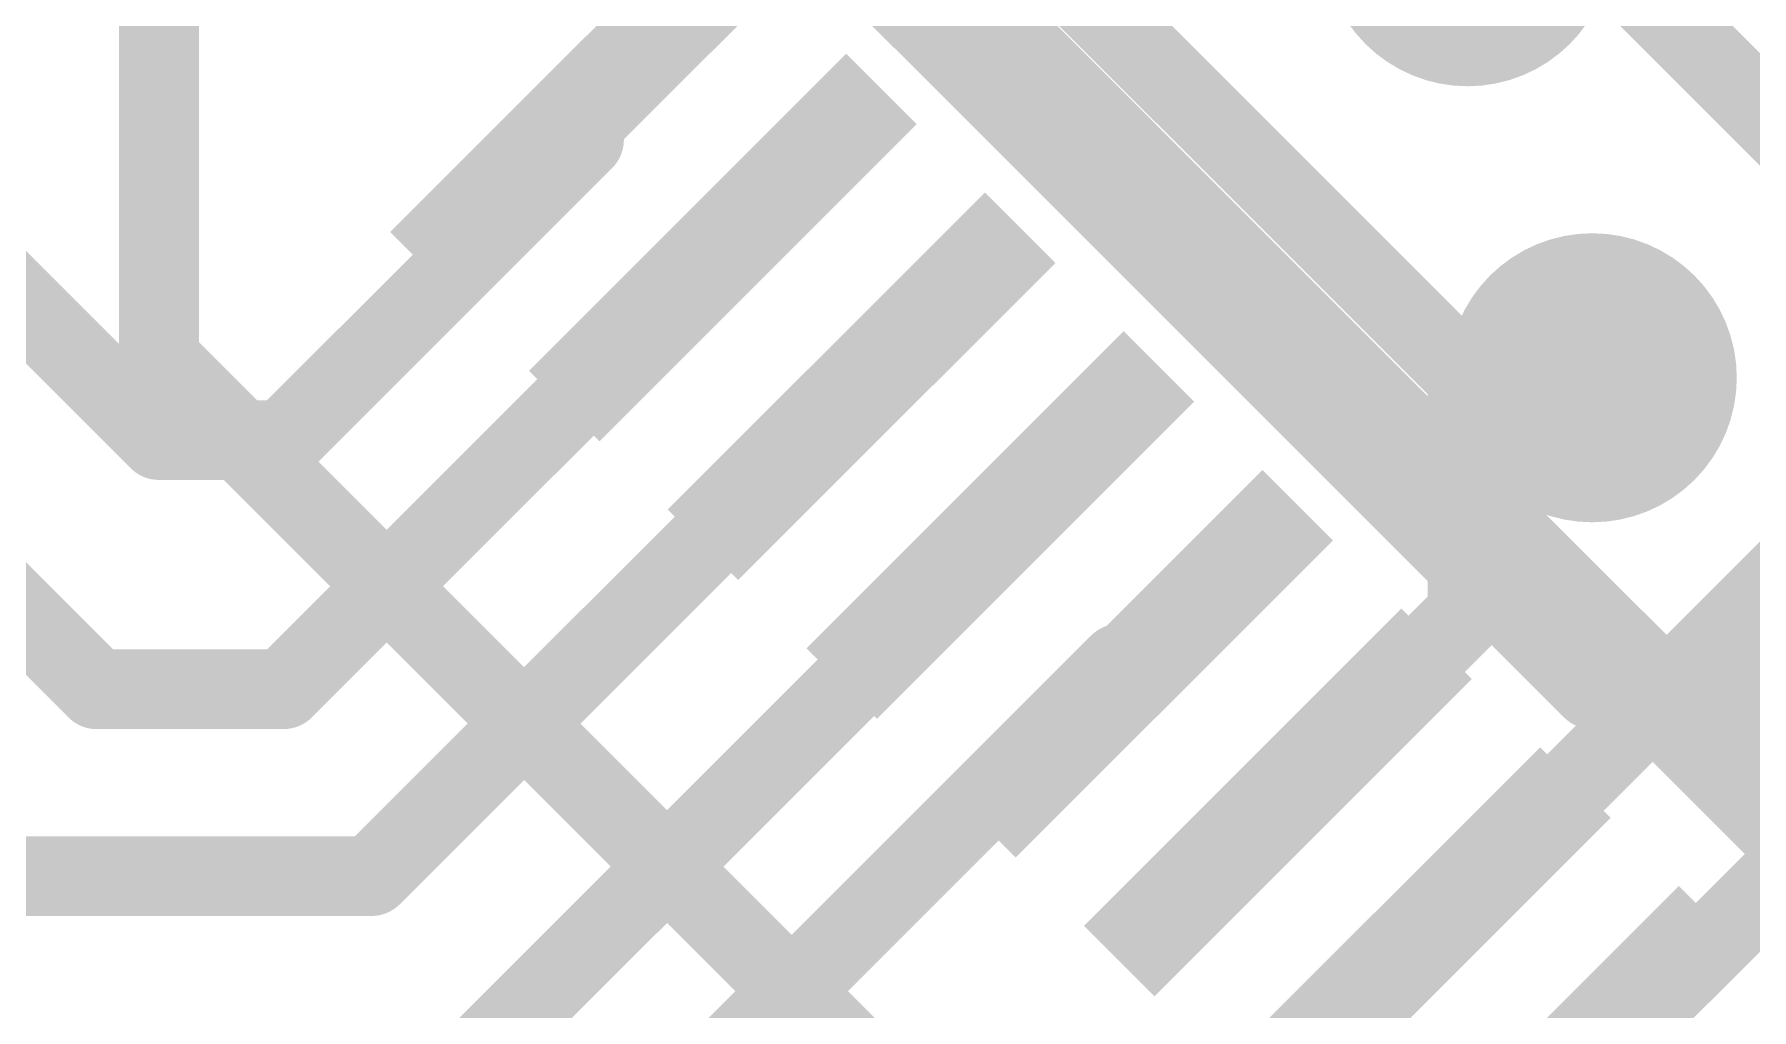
# Model space of a CAD drawing. Extents: x -17.9 to 25.5, y -0.1 to 79.8.
# Drawn here: x 6.35 to 10.725, y 33.473 to 35.959 of the extents above; entities that cross this region are included whole.
import ezdxf

# ---------------------------------------------------------------- set-up
doc = ezdxf.new("R2010")
doc.units = 0
for name, color, linetype in [('1', 12, 'CONTINUOUS'), ('16', 132, 'CONTINUOUS'), ('18', 110, 'CONTINUOUS'), ('21', 41, 'CONTINUOUS')]:
    doc.layers.add(name, color=color, linetype=linetype)

# ---------------------------------------------------------------- blocks, each defined once
blk = doc.blocks.new('RECT')
blk.add_solid([(-0.5, -0.5), (0.5, -0.5), (-0.5, 0.5), (0.5, 0.5)])
blk = doc.blocks.new('ROUNDV')
at = {"const_width": 0.5}
blk.add_lwpolyline([(0, -0.25, 1), (0, 0.25, 1), (0, -0.25)], format="xyb", dxfattribs=at)

msp = doc.modelspace()

# ---------------------------------------------------------------- linework, layer by layer
at = {"layer": '1', "const_width": 0.2032}
for points in [[(10.0013, 35.0838), (8.255, 36.83)], [(10.3187, 36.195), (11.1125, 35.4013)], [(7.7503, 35.7693), (7.7503, 35.6902)], [(7.7503, 35.6902), (6.985, 34.925)], [(6.6675, 34.925), (6.1913, 35.4013)], [(8.1038, 35.4088), (6.985, 34.29)], [(8.1038, 35.4158), (8.1038, 35.4088)], [(6.5088, 34.29), (5.715, 35.0838)], [(10.0013, 35.0838), (10.0013, 34.4848)], [(7.2089, 33.8137), (8.4574, 35.0622)], [(6.985, 34.925), (6.6675, 34.925)], [(11.1125, 34.8889), (9.8716, 33.648)], [(8.8109, 34.6872), (7.4613, 33.3375)], [(8.8109, 34.7087), (8.8109, 34.6872)], [(10.0013, 34.4848), (9.518, 34.0016)], [(9.1139, 34.3551), (7.62, 32.8612)], [(9.1645, 34.3551), (9.1139, 34.3551)], [(6.985, 34.29), (6.5088, 34.29)], [(9.518, 34.0016), (9.5541, 34.0016)], [(7.2089, 33.8137), (5.3975, 33.8137)], [(10.2757, 33.2945), (10.795, 33.8137)], [(10.795, 33.8137), (10.9538, 33.8137)], [(9.8716, 33.648), (9.8716, 33.6841)], [(9.8355, 33.648), (9.3663, 33.1788)], [(9.8716, 33.648), (9.8355, 33.648)]]:
    msp.add_lwpolyline(points, dxfattribs=at)
at = {"layer": '1', "const_width": 0.1016}
for points in [[(7.8011, 35.7693, 1), (7.6995, 35.7693)], [(7.7862, 35.6543, 1), (7.7143, 35.7262)], [(7.6995, 35.6902, 1), (7.8011, 35.6902)], [(8.1546, 35.4158, 1), (8.053, 35.4158)], [(8.1397, 35.3729, 1), (8.0679, 35.4447)], [(8.053, 35.4088, 1), (8.1546, 35.4088)], [(10.0521, 35.0838, 1), (9.9505, 35.0838)], [(8.4933, 35.0263, 1), (8.4214, 35.0982)], [(9.9653, 35.0478, 1), (10.0372, 35.1197)], [(6.6675, 34.9758, 1), (6.6675, 34.8742)], [(6.6316, 34.8891, 1), (6.7034, 34.9609)], [(6.9491, 34.9609, 1), (7.0209, 34.8891)], [(6.985, 34.8742, 1), (6.985, 34.9758)], [(8.8617, 34.7087, 1), (8.7601, 34.7087)], [(8.8468, 34.6512, 1), (8.775, 34.7231)], [(8.7601, 34.6872, 1), (8.8617, 34.6872)], [(10.0372, 34.4489, 1), (9.9653, 34.5207)], [(9.9505, 34.4848, 1), (10.0521, 34.4848)], [(9.1139, 34.4059, 1), (9.1139, 34.3043)], [(9.1498, 34.3192, 1), (9.078, 34.391)], [(9.1645, 34.3043, 1), (9.1645, 34.4059)], [(6.5088, 34.3408, 1), (6.5088, 34.2392)], [(6.985, 34.2392, 1), (6.985, 34.3408)], [(6.4728, 34.2541, 1), (6.5447, 34.3259)], [(6.9491, 34.3259, 1), (7.0209, 34.2541)], [(9.518, 34.0524, 1), (9.518, 33.9508)], [(9.4821, 34.0375, 1), (9.5539, 33.9657)], [(9.5541, 33.9508, 1), (9.5541, 34.0524)], [(7.2089, 33.7629, 1), (7.2089, 33.8646)], [(10.795, 33.8646, 1), (10.795, 33.7629)], [(10.8309, 33.7778, 1), (10.7591, 33.8497)], [(7.173, 33.8497, 1), (7.2448, 33.7778)], [(9.9224, 33.6841, 1), (9.8208, 33.6841)], [(9.8355, 33.6988, 1), (9.8355, 33.5972)], [(9.8714, 33.6121, 1), (9.7996, 33.6839)], [(9.8357, 33.6839, 1), (9.9075, 33.6121)], [(9.8716, 33.5972, 1), (9.8716, 33.6988)], [(9.8208, 33.648, 1), (9.9224, 33.648)]]:
    msp.add_lwpolyline(points, format="xyb", dxfattribs=at)
at = {"layer": '16', "const_width": 0.2032}
for points in [[(6.6675, 40.425), (6.6675, 35.1325)], [(10.3187, 34.29), (7.62, 36.9888)], [(6.6675, 35.1325), (8.8688, 32.9312)], [(11.43, 34.29), (10.3187, 34.29)]]:
    msp.add_lwpolyline(points, dxfattribs=at)
at = {"layer": '16', "const_width": 0.1016}
for points in [[(6.7034, 35.1684, 1), (6.6316, 35.0966)], [(6.6167, 35.1325, 1), (6.7183, 35.1325)], [(10.3187, 34.3408, 1), (10.3187, 34.2392)], [(10.2828, 34.2541, 1), (10.3547, 34.3259)]]:
    msp.add_lwpolyline(points, format="xyb", dxfattribs=at)
at = {"layer": '21', "const_width": 0.254}
msp.add_lwpolyline([(12.5055, 32.2515), (8.1215, 36.6355)], dxfattribs=at)

# ---------------------------------------------------------------- block references
at = {"layer": '1', "xscale": 0.254, "yscale": 1.143, "rotation": 315}
for p in [(7.7503, 35.7693), (8.1038, 35.4158), (8.4574, 35.0622), (8.8109, 34.7087), (9.1645, 34.3551), (9.518, 34.0016), (9.8716, 33.648), (10.2251, 33.2945)]:
    msp.add_blockref('RECT', p, dxfattribs=at)
at = {"layer": '18', "xscale": 0.7366, "yscale": 0.7366}
for p in [(10.0013, 36.195), (10.0013, 36.195), (10.3187, 35.0838), (10.3187, 35.0838)]:
    msp.add_blockref('ROUNDV', p, dxfattribs=at)

doc.saveas('drawing.dxf')
